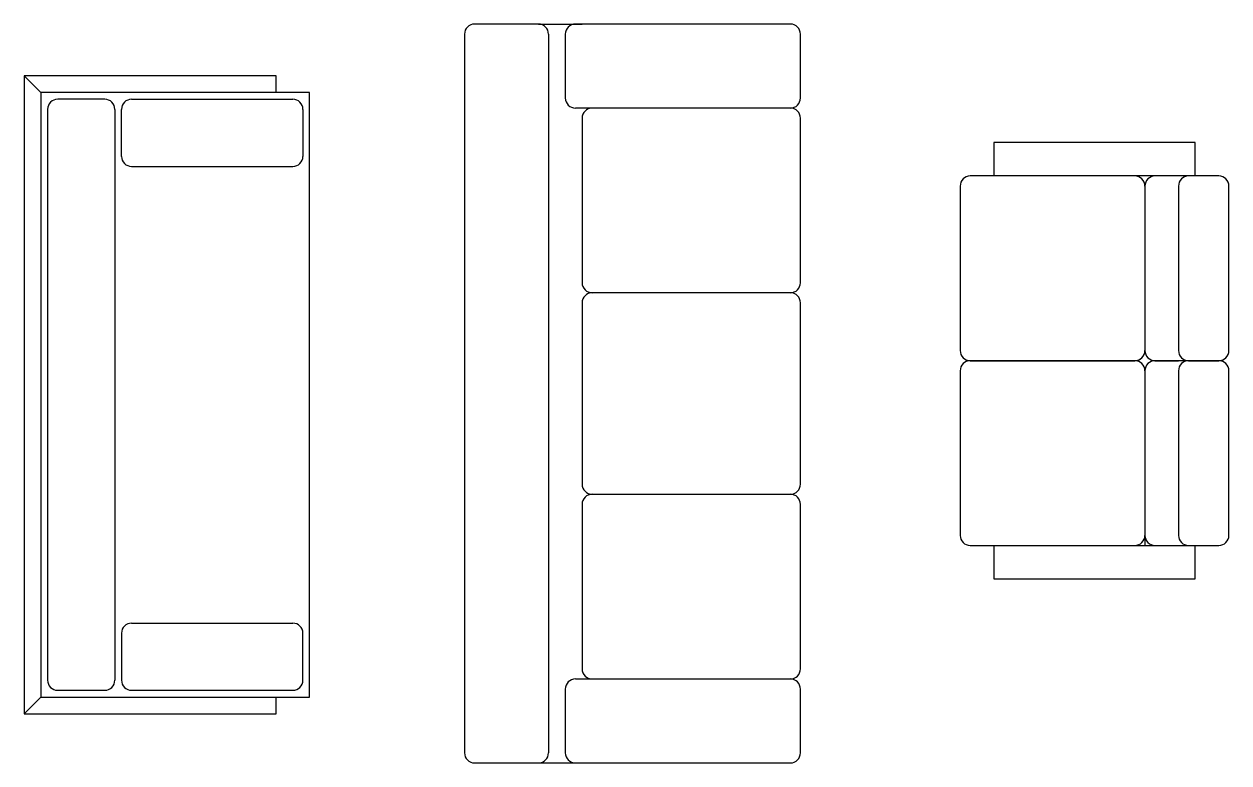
# Model space of a CAD drawing. Extents: x 69.25 to 72.83, y 195.38 to 197.58.
import ezdxf

# ---------------------------------------------------------------- set-up
doc = ezdxf.new("R2010")
doc.units = 0
doc.layers.get('0').update_dxf_attribs({"linetype": 'CONTINUOUS'})

msp = doc.modelspace()

# ---------------------------------------------------------------- linework, layer by layer
for p, q in [((70.5578, 197.5509), (70.5578, 195.4109)), ((70.7778, 197.5809), (70.5878, 197.5809)), ((70.7778, 197.5809), (70.9078, 197.5809)), ((70.8078, 197.5509), (70.8078, 195.4109)), ((70.8578, 197.5509), (70.8578, 197.3609)), ((71.5278, 197.5809), (70.8878, 197.5809)), ((71.5578, 197.3609), (71.5578, 197.5509)), ((69.2967, 197.3771), (69.2467, 197.4271)), ((69.9967, 197.4271), (69.2467, 197.4271)), ((69.2467, 197.4271), (69.2467, 195.5271)), ((69.9967, 197.3771), (69.9967, 197.4271)), ((70.0967, 197.3771), (69.2967, 197.3771)), ((69.2967, 197.3771), (69.2967, 195.5771)), ((70.0967, 195.5771), (70.0967, 197.3771)), ((69.4867, 197.3571), (69.3467, 197.3571)), ((69.5667, 197.3571), (70.0467, 197.3571)), ((70.9378, 197.3309), (70.8878, 197.3309)), ((71.5278, 197.3309), (70.9378, 197.3309)), ((69.3167, 197.3271), (69.3167, 195.6271)), ((69.5167, 197.3271), (69.5167, 195.6271)), ((69.5367, 197.1871), (69.5367, 197.3271)), ((70.0767, 197.3271), (70.0767, 197.1871)), ((70.9078, 197.3009), (70.9078, 196.8109)), ((71.5578, 196.8109), (71.5578, 197.3009)), ((72.1332, 197.2286), (72.1332, 197.1286)), ((72.7332, 197.2286), (72.1332, 197.2286)), ((72.7332, 197.1286), (72.7332, 197.2286)), ((69.5667, 197.1571), (70.0467, 197.1571)), ((72.5532, 197.1286), (72.0632, 197.1286)), ((72.6132, 197.1286), (72.5532, 197.1286)), ((72.7332, 197.1286), (72.6132, 197.1286)), ((72.8032, 197.1286), (72.7132, 197.1286)), ((72.0332, 197.0986), (72.0332, 196.6086)), ((72.5832, 197.0986), (72.5832, 196.6086)), ((72.6832, 197.0986), (72.6832, 196.6086)), ((72.8332, 196.6086), (72.8332, 197.0986)), ((71.5278, 196.7809), (70.9378, 196.7809)), ((70.9078, 196.7509), (70.9078, 196.2109)), ((71.5578, 196.2109), (71.5578, 196.7509)), ((72.5532, 196.5786), (72.0632, 196.5786)), ((72.0632, 196.5786), (72.5532, 196.5786)), ((72.6132, 196.5786), (72.6832, 196.5786)), ((72.7132, 196.5786), (72.6132, 196.5786)), ((72.7132, 196.5786), (72.8032, 196.5786)), ((72.8032, 196.5786), (72.7132, 196.5786)), ((72.0332, 196.5486), (72.0332, 196.0586)), ((72.5832, 196.5486), (72.5832, 196.0286)), ((72.6832, 196.5486), (72.6832, 196.0586)), ((72.8332, 196.0586), (72.8332, 196.5486)), ((70.9078, 196.1509), (70.9078, 195.6609)), ((70.9378, 196.1809), (71.5278, 196.1809)), ((71.5578, 195.6609), (71.5578, 196.1509)), ((72.0632, 196.0286), (72.7332, 196.0286)), ((72.1332, 196.0286), (72.1332, 195.9286)), ((72.7132, 196.0286), (72.8032, 196.0286)), ((72.7332, 195.9286), (72.7332, 196.0286)), ((72.1332, 195.9286), (72.7332, 195.9286)), ((69.5667, 195.7971), (70.0467, 195.7971)), ((69.5367, 195.7671), (69.5367, 195.6271)), ((70.0767, 195.6271), (70.0767, 195.7671)), ((70.8878, 195.6309), (70.9378, 195.6309)), ((70.9378, 195.6309), (70.9378, 195.6309)), ((70.9378, 195.6309), (71.5278, 195.6309)), ((69.2467, 195.5271), (69.2967, 195.5771)), ((69.2967, 195.5771), (70.0967, 195.5771)), ((69.3467, 195.5971), (69.4867, 195.5971)), ((69.5667, 195.5971), (70.0467, 195.5971)), ((69.9967, 195.5271), (69.9967, 195.5771)), ((70.8578, 195.6009), (70.8578, 195.4109)), ((71.5578, 195.4109), (71.5578, 195.6009)), ((69.2467, 195.5271), (69.9967, 195.5271)), ((70.5878, 195.3809), (70.7778, 195.3809)), ((70.7778, 195.3809), (70.9078, 195.3809)), ((70.8878, 195.3809), (71.5278, 195.3809))]:
    msp.add_line(p, q)
for centre, start, end in [((70.5878, 197.5509), 90, 180), ((70.7778, 197.5509), 0, 90), ((70.8878, 197.5509), 90, 180), ((71.5278, 197.5509), 360, 90), ((69.3467, 197.3271), 90, 180), ((69.4867, 197.3271), 0, 90), ((69.5667, 197.3271), 90, 180), ((70.0467, 197.3271), 0, 90), ((70.8878, 197.3609), 180, 270), ((70.9378, 197.3009), 90, 180), ((71.5278, 197.3609), 270, 360), ((71.5278, 197.3009), 0, 90), ((69.5667, 197.1871), 180, 270), ((70.0467, 197.1871), 270, 0), ((72.0632, 197.0986), 90, 180), ((72.5532, 197.0986), 0, 90), ((72.6132, 197.0986), 90, 180), ((72.7132, 197.0986), 90, 180), ((72.8032, 197.0986), 0, 90), ((70.9378, 196.8109), 180, 270), ((71.5278, 196.8109), 270, 0), ((70.9378, 196.7509), 90, 180), ((71.5278, 196.7509), 0, 90), ((72.0632, 196.6086), 180, 270), ((72.0632, 196.6086), 180, 270), ((72.0632, 196.5486), 90, 180), ((72.0632, 196.5486), 90, 180), ((72.5532, 196.6086), 270, 0), ((72.5532, 196.6086), 269.9999, 0), ((72.5532, 196.5486), 0, 90), ((72.5532, 196.5486), 0, 90), ((72.6132, 196.6086), 180, 270), ((72.6132, 196.6086), 180, 270), ((72.6132, 196.5486), 90, 180), ((72.6132, 196.5486), 90.0001, 180), ((72.7132, 196.6086), 180, 270), ((72.7132, 196.6086), 180, 270), ((72.7132, 196.5486), 90, 180), ((72.7132, 196.5486), 90, 180), ((72.8032, 196.6086), 270, 0), ((72.8032, 196.6086), 270, 0), ((72.8032, 196.5486), 0, 90), ((72.8032, 196.5486), 0, 90), ((70.9378, 196.2109), 180, 270), ((71.5278, 196.2109), 270, 0), ((70.9378, 196.1509), 90, 180), ((71.5278, 196.1509), 0, 90), ((72.0632, 196.0586), 180, 270), ((72.5532, 196.0586), 270, 0), ((72.6132, 196.0586), 180, 270), ((72.7132, 196.0586), 180, 270), ((72.8032, 196.0586), 270, 0), ((69.5667, 195.7671), 90, 180), ((70.0467, 195.7671), 0, 90), ((70.9378, 195.6609), 180, 270), ((71.5278, 195.6609), 270, 360), ((69.3467, 195.6271), 180, 270), ((69.4867, 195.6271), 270, 0), ((69.5667, 195.6271), 180, 270), ((70.0467, 195.6271), 270, 0), ((70.8878, 195.6009), 90, 180), ((71.5278, 195.6009), 0, 90), ((70.5878, 195.4109), 180, 270), ((70.7778, 195.4109), 270, 0), ((70.8878, 195.4109), 180, 270), ((71.5278, 195.4109), 270, 0)]:
    msp.add_arc(centre, 0.03, start, end)

doc.saveas('drawing.dxf')
